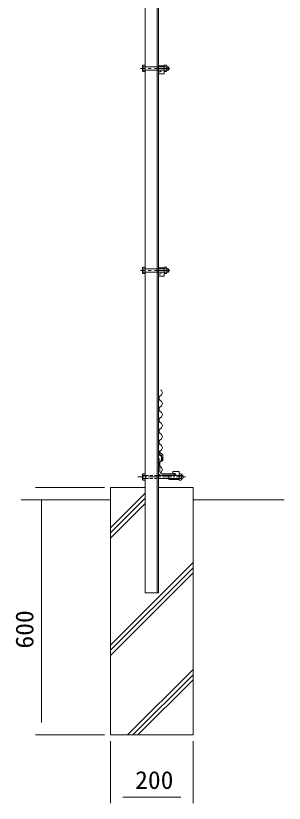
# Model space of a CAD drawing. Units: millimetres, scale not verified. Extents: x -4455 to 4455, y -3150 to 3150.
# Drawn here: x 226 to 876, y -755 to 1154 of the extents above; entities that cross this region are included whole.
import ezdxf
from ezdxf.enums import TextEntityAlignment as Align

# ---------------------------------------------------------------- set-up
doc = ezdxf.new("R2010")
doc.units = ezdxf.units.MM
doc.header["$LTSCALE"] = 30
for name, pattern in [('DASHED', [7.5, 6, -1.5]), ('USER1', [2, 1.25, -0.25, 0.25, -0.25]), ('USER3', [0.375, 0.25, -0.125]), ('USER4', [1.125, 0.75, -0.125, 0.125, -0.125]), ('USER5', [4.7625, 3.175, -1.5875])]:
    doc.linetypes.add(name, pattern=pattern)
for name, color, linetype, lineweight in [('0-2_1部材', 3, 'Continuous', 18), ('0-6_5寸法', 1, 'Continuous', 18), ('0-7_GL', 7, 'Continuous', 9), ('0-8_8部品', 3, 'Continuous', 18), ('0-9_4基礎', 4, 'Continuous', 18), ('0-A_AMI', 3, 'Continuous', 18), ('0-B_2網', 4, 'Continuous', 18)]:
    doc.layers.add(name, color=color, linetype=linetype, lineweight=lineweight)
doc.styles.add('ＭＳ ゴシック', font='')
doc.styles.get('ＭＳ ゴシック').set_extended_font_data('MS Gothic')

msp = doc.modelspace()

# ---------------------------------------------------------------- linework, layer by layer
at = {"layer": '0-2_1部材', "color": 7, "lineweight": 9}
for p, q in [((539.65, 1525.18), (539.65, -244.82)), ((571.65, 1400.35), (571.65, -244.82)), ((571.65, 953.42), (571.65, 85.86)), ((571.65, 98.15), (582.65, 89.65)), ((571.65, 93.09), (578.65, 87.68)), ((571.65, 45.81), (571.65, 80.18)), ((571.65, 80.18), (572.77, 80.18)), ((575.02, 49.18), (575.02, 77.93)), ((578.65, 74.68), (578.65, 87.68)), ((582.65, 74.68), (582.65, 89.65)), ((582.65, 74.68), (578.65, 74.68)), ((611.65, 40.18), (577.27, 40.18)), ((609.4, 43.56), (580.65, 43.56)), ((611.65, 40.18), (611.65, 41.31)), ((539.65, -244.82), (571.65, -244.82))]:
    msp.add_line(p, q, dxfattribs=at)
at = {"layer": '0-2_1部材'}
msp.add_line((568.65, 1525.18), (568.65, -244.82), dxfattribs=at)
at = {"layer": '0-2_1部材', "color": 7, "lineweight": 9}
for centre, radius, start, end in [((572.77, 77.93), 2.25, 0, 90), ((577.27, 45.81), 5.62, 180, 270), ((580.65, 49.18), 5.62, 180, 270), ((609.4, 41.31), 2.25, 0, 90)]:
    msp.add_arc(centre, radius, start, end, dxfattribs=at)
at = {"layer": '0-6_5寸法'}
for p, q in [((440.65, 10.18), (273.49, 10.18)), ((288.49, -19.82), (288.49, -559.82)), ((440.65, -589.82), (273.49, -589.82)), ((455.65, -604.82), (455.65, -755.4)), ((655.65, -604.82), (655.65, -755.4)), ((485.65, -740.4), (625.65, -740.4))]:
    msp.add_line(p, q, dxfattribs=at)
at = {"layer": '0-7_GL'}
for p, q in [((239.12, -19.82), (455.65, -19.82)), ((655.65, -19.82), (876.34, -19.82))]:
    msp.add_line(p, q, dxfattribs=at)
at = {"layer": '0-8_8部品'}
for p, q in [((533.25, 1032.53), (534.36, 1034.45)), ((533.25, 1020.69), (533.25, 1032.53)), ((534.36, 1034.45), (539.65, 1034.45)), ((539.65, 1018.77), (539.65, 1034.45)), ((571.65, 1032.93), (571.65, 1022.43)), ((571.65, 1032.93), (585.85, 1032.93)), ((585.85, 1018.77), (585.85, 1034.45)), ((585.85, 1032.93), (585.85, 1012.93)), ((592.25, 1020.69), (592.25, 1032.53)), ((533.94, 1030.61), (539.65, 1030.61)), ((533.94, 1022.61), (539.65, 1022.61)), ((571.65, 1022.43), (575.6, 1022.43)), ((571.65, 1017.93), (575.6, 1017.93)), ((571.65, 1017.93), (571.65, 1012.93)), ((571.65, 1012.93), (585.85, 1012.93)), ((591.56, 1030.61), (585.85, 1030.61)), ((591.56, 1022.61), (585.85, 1022.61)), ((591.14, 1018.77), (585.85, 1018.77)), ((592.25, 1020.69), (591.14, 1018.77)), ((592.25, 1030.61), (595.8, 1030.61)), ((592.25, 1029.81), (596.21, 1029.81)), ((592.25, 1023.41), (596.21, 1023.41)), ((592.25, 1022.61), (595.8, 1022.61)), ((595.8, 1022.61), (595.8, 1030.61)), ((533.25, 542.53), (534.36, 544.45)), ((533.25, 530.69), (533.25, 542.53)), ((533.94, 540.61), (539.65, 540.61)), ((534.36, 544.45), (539.65, 544.45)), ((539.65, 528.77), (539.65, 544.45)), ((571.65, 542.93), (585.85, 542.93)), ((585.85, 528.77), (585.85, 544.45)), ((585.85, 542.93), (585.85, 522.93)), ((591.56, 540.61), (585.85, 540.61)), ((592.25, 530.69), (592.25, 542.53)), ((592.25, 540.61), (595.8, 540.61)), ((592.25, 539.81), (596.21, 539.81)), ((595.8, 532.61), (595.8, 540.61)), ((533.94, 532.61), (539.65, 532.61)), ((571.65, 532.43), (575.6, 532.43)), ((571.65, 527.93), (575.6, 527.93)), ((571.65, 527.93), (571.65, 522.93)), ((571.65, 522.93), (585.85, 522.93)), ((591.56, 532.61), (585.85, 532.61)), ((591.14, 528.77), (585.85, 528.77)), ((592.25, 530.69), (591.14, 528.77)), ((592.25, 533.41), (596.21, 533.41)), ((592.25, 532.61), (595.8, 532.61)), ((533.25, 41.65), (534.36, 43.57)), ((533.25, 29.81), (533.25, 41.65)), ((533.94, 39.73), (539.65, 39.73)), ((534.36, 43.57), (539.65, 43.57)), ((539.65, 27.89), (539.65, 43.57)), ((566.75, 39.73), (621.46, 39.73)), ((596.46, 39.91), (611.21, 39.91)), ((596.46, 29.41), (596.46, 39.91)), ((606.46, 49.41), (621.46, 49.41)), ((606.46, 44.41), (606.46, 49.41)), ((606.46, 44.41), (611.21, 44.41)), ((621.46, 29.41), (621.46, 49.41)), ((621.46, 43.57), (621.46, 27.89)), ((627.17, 39.73), (621.46, 39.73)), ((627.86, 41.65), (627.86, 29.81)), ((533.94, 31.73), (539.65, 31.73)), ((571.65, 31.73), (621.36, 31.73)), ((596.46, 29.41), (621.46, 29.41)), ((627.17, 31.73), (621.46, 31.73)), ((626.75, 27.89), (621.46, 27.89)), ((627.86, 29.81), (626.75, 27.89))]:
    msp.add_line(p, q, dxfattribs=at)
at = {"layer": '0-8_8部品', "color": 1, "linetype": 'USER1'}
for p, q in [((599.27, 1026.61), (528.44, 1026.61)), ((599.27, 536.61), (528.44, 536.61))]:
    msp.add_line(p, q, dxfattribs=at)
at = {"layer": '0-8_8部品', "linetype": 'USER5'}
for p, q in [((539.65, 1030.61), (585.85, 1030.61)), ((539.65, 1022.61), (585.85, 1022.61))]:
    msp.add_line(p, q, dxfattribs=at)
at = {"layer": '0-8_8部品', "linetype": 'DASHED'}
for p, q in [((539.65, 540.61), (585.85, 540.61)), ((539.65, 532.61), (585.85, 532.61)), ((596.46, 31.41), (621.46, 31.41))]:
    msp.add_line(p, q, dxfattribs=at)
at = {"layer": '0-8_8部品', "linetype": 'USER3'}
for p, q in [((539.65, 39.73), (571.65, 39.73)), ((539.65, 31.73), (571.65, 31.73))]:
    msp.add_line(p, q, dxfattribs=at)
at = {"layer": '0-8_8部品', "color": 1, "linetype": 'USER4'}
msp.add_line((637.5, 35.73), (521.89, 35.73), dxfattribs=at)
at = {"layer": '0-8_8部品'}
for points in [[(592.25, 1032.53), (591.14, 1034.45), (585.85, 1034.45)], [(533.25, 1020.69), (534.36, 1018.77), (539.65, 1018.77)], [(592.25, 542.53), (591.14, 544.45), (585.85, 544.45)], [(533.25, 530.69), (534.36, 528.77), (539.65, 528.77)], [(627.86, 41.65), (626.75, 43.57), (621.46, 43.57)], [(533.25, 29.81), (534.36, 27.89), (539.65, 27.89)]]:
    msp.add_lwpolyline(points, dxfattribs=at)
for centre, radius, start, end in [((536.28, 1032.53), 3.03, 180, 219.3382), ((589.22, 1032.53), 3.03, 320.6618, 0), ((545.25, 1026.61), 12, 160.52878, 199.47122), ((536.28, 1020.69), 3.03, 140.6618, 180), ((575.6, 1020.18), 2.25, 270, 90), ((580.25, 1026.61), 12, 340.52878, 19.47122), ((589.22, 1020.69), 3.03, 0, 39.3382), ((588.87, 1026.61), 8, 330, 30), ((536.28, 542.53), 3.03, 180, 219.3382), ((545.25, 536.61), 12, 160.52878, 199.47122), ((589.22, 542.53), 3.03, 320.6618, 0), ((580.25, 536.61), 12, 340.52878, 19.47122), ((588.87, 536.61), 8, 330, 30), ((536.28, 530.69), 3.03, 140.6618, 180), ((575.6, 530.18), 2.25, 270, 90), ((589.22, 530.69), 3.03, 0, 39.3382), ((536.28, 41.65), 3.03, 180, 219.3382), ((545.25, 35.73), 12, 160.52878, 199.47122), ((611.21, 42.16), 2.25, 270, 90), ((624.83, 41.65), 3.03, 320.6618, 0), ((615.86, 35.73), 12, 340.52878, 19.47122), ((624.7, 35.73), 6.71, 298.05542, 61.94458), ((536.28, 29.81), 3.03, 140.6618, 180), ((624.83, 29.81), 3.03, 0, 39.3382)]:
    msp.add_arc(centre, radius, start, end, dxfattribs=at)
at = {"layer": '0-9_4基礎', "color": 7, "lineweight": 9}
for p, q in [((455.65, 10.18), (539.65, 10.18)), ((571.65, 10.18), (655.65, 10.18)), ((655.65, 10.18), (655.65, -589.82))]:
    msp.add_line(p, q, dxfattribs=at)
at = {"layer": '0-9_4基礎'}
for p, q in [((455.65, -87.31), (539.65, -3.31)), ((455.65, -99.81), (539.65, -15.81)), ((455.65, -112.31), (539.65, -28.31)), ((455.65, -371.91), (655.65, -171.91)), ((455.65, -384.41), (655.65, -184.41)), ((455.65, -396.91), (655.65, -196.91)), ((497.04, -589.82), (655.65, -431.21)), ((509.54, -589.82), (655.65, -443.71)), ((522.04, -589.82), (655.65, -456.21))]:
    msp.add_line(p, q, dxfattribs=at)
at = {"layer": '0-9_4基礎', "color": 7, "lineweight": 9}
msp.add_lwpolyline([(455.65, 10.18), (455.65, -589.82), (655.65, -589.82)], dxfattribs=at)
at = {"layer": '0-A_AMI'}
for centre, start, end in [((573.53, 213.58), 298.07249, 61.92751), ((580.65, 200.24), 118.07249, 241.92751), ((573.53, 186.91), 298.07249, 61.92751), ((580.65, 173.58), 118.07249, 241.92751), ((580.65, 146.91), 118.07249, 241.92751), ((573.53, 160.24), 298.07249, 61.92751), ((573.53, 133.58), 298.07249, 61.92751), ((580.65, 120.24), 118.07249, 241.92751), ((580.65, 93.58), 118.07249, 241.92751), ((573.53, 106.91), 298.07249, 61.92751), ((573.53, 80.24), 298.07249, 61.92751), ((580.65, 66.91), 118.07249, 241.92751), ((573.53, 53.58), 298.07249, 61.92751)]:
    msp.add_arc(centre, 7.56, start, end, dxfattribs=at)
at = {"layer": '0-B_2網', "color": 3}
for centre, start, end in [((580.65, 226.91), 118.07249, 241.92751), ((573.53, 240.24), 298.07249, 61.92751)]:
    msp.add_arc(centre, 7.56, start, end, dxfattribs=at)

# ---------------------------------------------------------------- texts
at = {"layer": '0-6_5寸法', "color": 3, "style": 'ＭＳ ゴシック', "width": 1.05}
msp.add_text('600', height=43.33, rotation=90, dxfattribs=at).set_placement((281.81, -380.32), align=Align.BOTTOM_LEFT)
msp.add_text('200', height=43.33, dxfattribs=at).set_placement((515.15, -733.72), align=Align.BOTTOM_LEFT)

doc.saveas('drawing.dxf')
